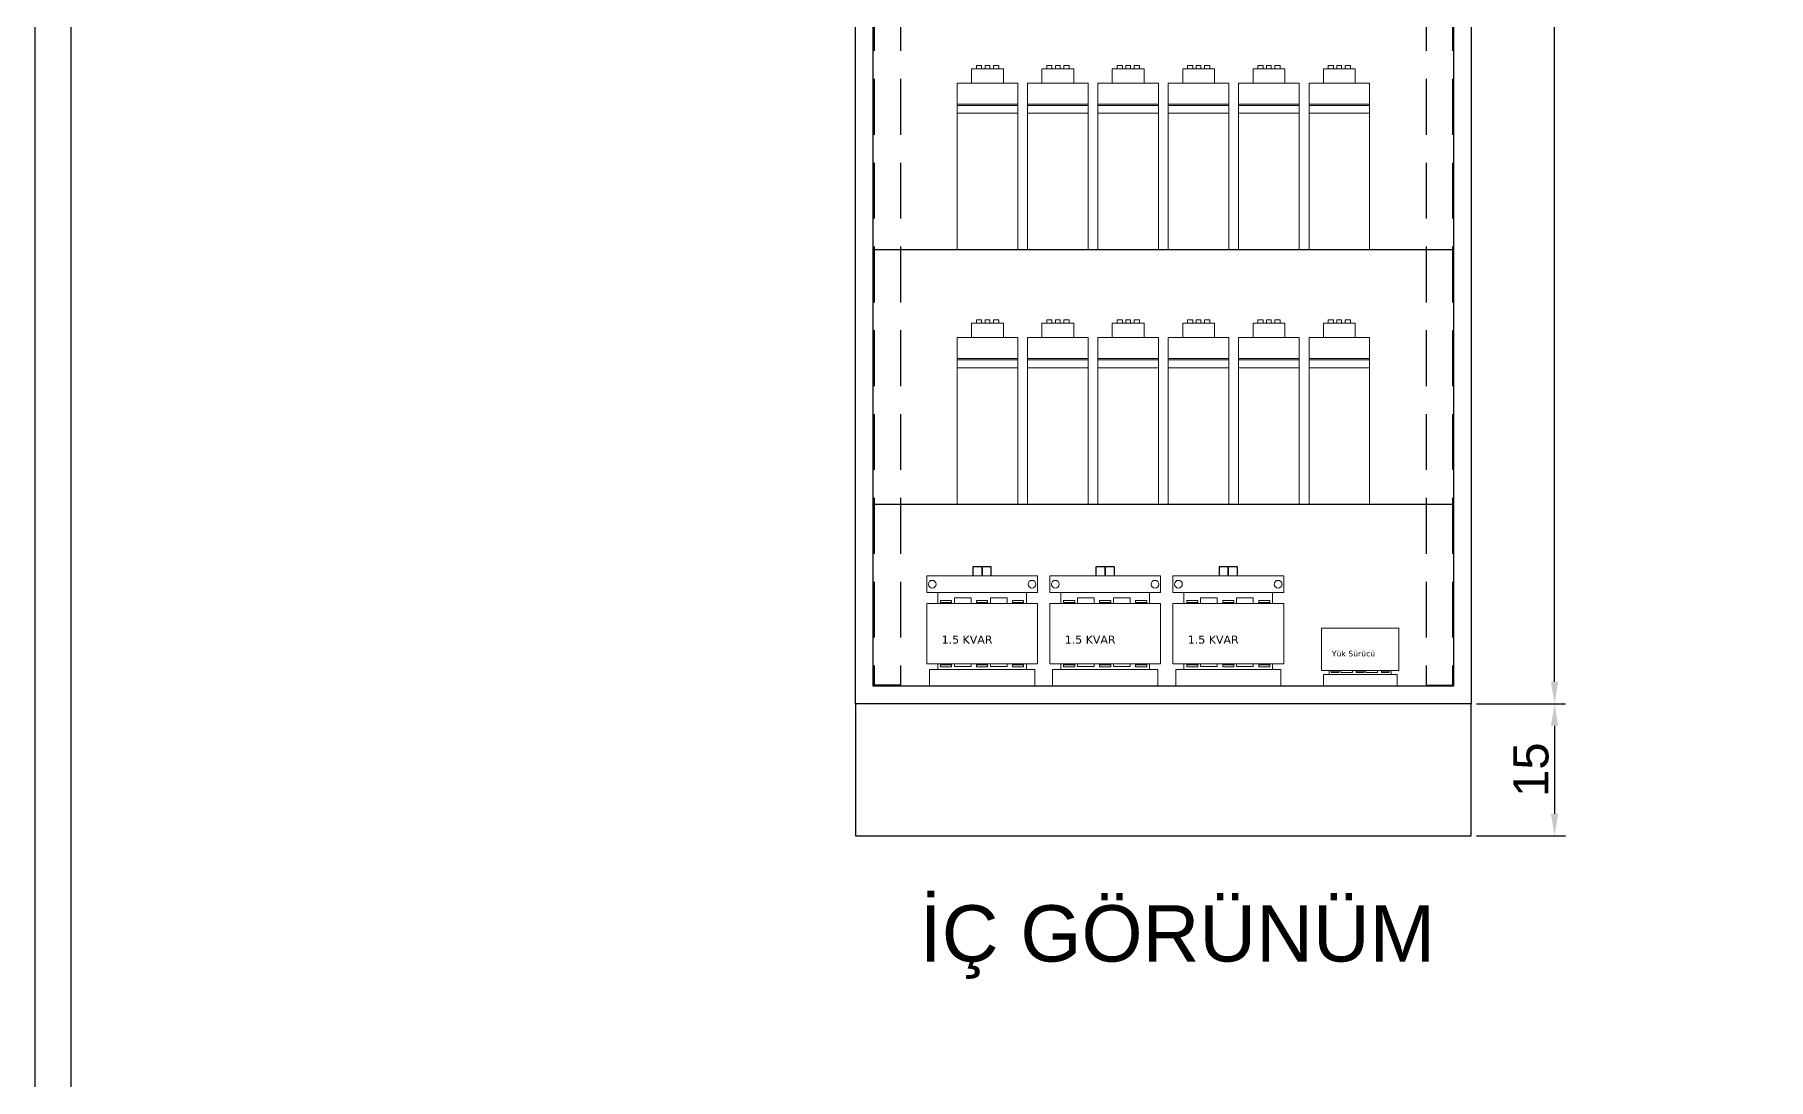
# Model space of a CAD drawing. Header units: millimetres. Extents: x 2046 to 14753, y 2361 to 29276.
# Drawn here: x 9972.7 to 10169.8, y 3519.9 to 3638.7 of the extents above; entities that cross this region are included whole.
import ezdxf

# ---------------------------------------------------------------- set-up
doc = ezdxf.new("R2010")
doc.units = ezdxf.units.MM
for name, pattern in [('ACAD_ISO02W100', [15, 12, -3]), ('DASHED2', [9.525, 6.35, -3.175]), ('DOT', [6.35, 0, -6.35])]:
    doc.linetypes.add(name, pattern=pattern)
for name, color, linetype in [('ANTET', 7, 'Continuous'), ('HAT', 3, 'Continuous'), ('Layer 1', 7, 'Continuous'), ('PLOTRAHMEN', 1, 'Continuous')]:
    doc.layers.add(name, color=color, linetype=linetype)
doc.styles.add('celalettin', font='verdana.ttf', dxfattribs={"height": 10})
doc.styles.get("Standard").update_dxf_attribs({"font": 'arial.ttf'})
doc.dimstyles.new('ISO-25', dxfattribs={"dimtxt": 2.5, "dimasz": 2.5, "dimexe": 1.25, "dimexo": 0.625, "dimtad": 1, "dimtxsty": 'Standard', "dimcen": 2.5, "dimadec": 0, "dimazin": 0, "dimtfac": 1, "dimtmove": 0, "dimatfit": 3, "dimfxl": 1, "dimarcsym": 0})

# ---------------------------------------------------------------- blocks, each defined once
blk = doc.blocks.new('*D246')
at = {"layer": 'Defpoints', "color": 0, "transparency": 16777216}
for p in [(10136.03, 3742.63), (10145.52, 3742.63), (10136.03, 3562.63)]:
    blk.add_point(p, dxfattribs=at)
at = {"layer": 'HAT', "color": 0, "lineweight": -2, "transparency": 16777216}
for p, q in [((10136.65, 3742.63), (10146.77, 3742.63)), ((10145.52, 3565.13), (10145.52, 3740.13)), ((10136.65, 3562.63), (10146.77, 3562.63))]:
    blk.add_line(p, q, dxfattribs=at)
at = {"layer": 'HAT', "color": 0, "transparency": 16777216}
for points in [[(10145.1, 3740.13), (10145.93, 3740.13), (10145.52, 3742.63)], [(10145.1, 3565.13), (10145.93, 3565.13), (10145.52, 3562.63)]]:
    blk.add_solid(points, dxfattribs=at)
at = {"layer": 'HAT', "transparency": 16777216, "insert": (10142.85, 3652.63), "char_height": 4, "attachment_point": 5, "rotation": 90, "bg_fill": 3, "box_fill_scale": 1.1, "bg_fill_color": 256, "bg_fill_true_color": 13158600, "bg_fill_transparency": 0}
blk.add_mtext('180', dxfattribs=at)
blk = doc.blocks.new('*D247')
at = {"layer": 'Defpoints', "color": 0, "transparency": 16777216}
for p in [(10136.03, 3562.63), (10136.03, 3547.63), (10145.52, 3547.63)]:
    blk.add_point(p, dxfattribs=at)
at = {"layer": 'HAT', "color": 0, "lineweight": -2, "transparency": 16777216}
for p, q in [((10136.65, 3562.63), (10146.77, 3562.63)), ((10145.52, 3560.13), (10145.52, 3550.13)), ((10136.65, 3547.63), (10146.77, 3547.63))]:
    blk.add_line(p, q, dxfattribs=at)
at = {"layer": 'HAT', "color": 0, "transparency": 16777216}
for points in [[(10145.1, 3560.13), (10145.93, 3560.13), (10145.52, 3562.63)], [(10145.1, 3550.13), (10145.93, 3550.13), (10145.52, 3547.63)]]:
    blk.add_solid(points, dxfattribs=at)
at = {"layer": 'HAT', "transparency": 16777216, "insert": (10142.85, 3555.13), "char_height": 4, "attachment_point": 5, "rotation": 90, "bg_fill": 3, "box_fill_scale": 1.1, "bg_fill_color": 256, "bg_fill_true_color": 13158600, "bg_fill_transparency": 0}
blk.add_mtext('15', dxfattribs=at)

msp = doc.modelspace()

# ---------------------------------------------------------------- linework, layer by layer
at = {"color": 252, "linetype": 'DASHED2', "true_color": 0x939598}
for p, q in [((10068.126, 3700.328), (10068.126, 3564.729)), ((10071.126, 3700.328), (10071.126, 3564.729)), ((10130.926, 3700.328), (10130.926, 3564.729)), ((10133.926, 3700.328), (10133.926, 3564.729)), ((10071.126, 3564.729), (10068.126, 3564.729)), ((10130.926, 3564.729), (10133.926, 3564.729))]:
    msp.add_line(p, q, dxfattribs=at)
at = {"layer": 'ANTET', "color": 8, "lineweight": 9}
for p, q in [((10086.71, 3577.159), (10074.11, 3577.159)), ((10074.11, 3577.159), (10074.11, 3575.269)), ((10086.71, 3577.159), (10086.71, 3575.269)), ((10100.71, 3577.159), (10088.11, 3577.159)), ((10088.11, 3577.159), (10088.11, 3575.269)), ((10100.71, 3577.159), (10100.71, 3575.269)), ((10114.71, 3577.159), (10102.11, 3577.159)), ((10102.11, 3577.159), (10102.11, 3575.269)), ((10114.71, 3577.159), (10114.71, 3575.269)), ((10086.71, 3575.269), (10074.11, 3575.269)), ((10075.37, 3575.269), (10075.37, 3574.029)), ((10085.45, 3575.269), (10085.45, 3574.029)), ((10100.71, 3575.269), (10088.11, 3575.269)), ((10089.37, 3575.269), (10089.37, 3574.029)), ((10099.45, 3575.269), (10099.45, 3574.029)), ((10114.71, 3575.269), (10102.11, 3575.269)), ((10103.37, 3575.269), (10103.37, 3574.029)), ((10113.45, 3575.269), (10113.45, 3574.029)), ((10076, 3574.029), (10074.11, 3574.029)), ((10074.11, 3574.029), (10074.11, 3567.169)), ((10076.944, 3574.374), (10075.684, 3574.374)), ((10075.684, 3574.374), (10075.684, 3574.029)), ((10076.944, 3574.142), (10075.684, 3574.142)), ((10078.52, 3574.029), (10076, 3574.029)), ((10076.944, 3574.374), (10076.944, 3574.029)), ((10077.26, 3574.029), (10077.26, 3574.659)), ((10079.15, 3574.659), (10077.26, 3574.659)), ((10080.095, 3574.029), (10078.52, 3574.029)), ((10079.15, 3574.029), (10079.15, 3574.659)), ((10081.039, 3574.374), (10079.779, 3574.374)), ((10079.779, 3574.374), (10079.779, 3574.029)), ((10081.039, 3574.142), (10079.779, 3574.142)), ((10082.615, 3574.029), (10080.095, 3574.029)), ((10081.039, 3574.374), (10081.039, 3574.029)), ((10081.355, 3574.029), (10081.355, 3574.659)), ((10083.245, 3574.659), (10081.355, 3574.659)), ((10084.19, 3574.029), (10082.615, 3574.029)), ((10083.245, 3574.029), (10083.245, 3574.659)), ((10085.134, 3574.374), (10083.874, 3574.374)), ((10083.874, 3574.374), (10083.874, 3574.029)), ((10085.134, 3574.142), (10083.874, 3574.142)), ((10086.71, 3574.029), (10084.19, 3574.029)), ((10085.134, 3574.374), (10085.134, 3574.029)), ((10086.71, 3567.169), (10086.71, 3574.029)), ((10090, 3574.029), (10088.11, 3574.029)), ((10088.11, 3574.029), (10088.11, 3567.169)), ((10090.944, 3574.374), (10089.684, 3574.374)), ((10089.684, 3574.374), (10089.684, 3574.029)), ((10090.944, 3574.142), (10089.684, 3574.142)), ((10092.52, 3574.029), (10090, 3574.029)), ((10090.944, 3574.374), (10090.944, 3574.029)), ((10091.26, 3574.029), (10091.26, 3574.659)), ((10093.15, 3574.659), (10091.26, 3574.659)), ((10094.095, 3574.029), (10092.52, 3574.029)), ((10093.15, 3574.029), (10093.15, 3574.659)), ((10095.039, 3574.374), (10093.779, 3574.374)), ((10093.779, 3574.374), (10093.779, 3574.029)), ((10095.039, 3574.142), (10093.779, 3574.142)), ((10096.615, 3574.029), (10094.095, 3574.029)), ((10095.039, 3574.374), (10095.039, 3574.029)), ((10095.355, 3574.029), (10095.355, 3574.659)), ((10097.245, 3574.659), (10095.355, 3574.659)), ((10098.19, 3574.029), (10096.615, 3574.029)), ((10097.245, 3574.029), (10097.245, 3574.659)), ((10099.134, 3574.374), (10097.874, 3574.374)), ((10097.874, 3574.374), (10097.874, 3574.029)), ((10099.134, 3574.142), (10097.874, 3574.142)), ((10100.71, 3574.029), (10098.19, 3574.029)), ((10099.134, 3574.374), (10099.134, 3574.029)), ((10100.71, 3567.169), (10100.71, 3574.029)), ((10104, 3574.029), (10102.11, 3574.029)), ((10102.11, 3574.029), (10102.11, 3567.169)), ((10104.944, 3574.374), (10103.684, 3574.374)), ((10103.684, 3574.374), (10103.684, 3574.029)), ((10104.944, 3574.142), (10103.684, 3574.142)), ((10106.52, 3574.029), (10104, 3574.029)), ((10104.944, 3574.374), (10104.944, 3574.029)), ((10105.26, 3574.029), (10105.26, 3574.659)), ((10107.15, 3574.659), (10105.26, 3574.659)), ((10108.095, 3574.029), (10106.52, 3574.029)), ((10107.15, 3574.029), (10107.15, 3574.659)), ((10109.039, 3574.374), (10107.779, 3574.374)), ((10107.779, 3574.374), (10107.779, 3574.029)), ((10109.039, 3574.142), (10107.779, 3574.142)), ((10110.615, 3574.029), (10108.095, 3574.029)), ((10109.039, 3574.374), (10109.039, 3574.029)), ((10109.355, 3574.029), (10109.355, 3574.659)), ((10111.245, 3574.659), (10109.355, 3574.659)), ((10112.19, 3574.029), (10110.615, 3574.029)), ((10111.245, 3574.029), (10111.245, 3574.659)), ((10113.134, 3574.374), (10111.874, 3574.374)), ((10111.874, 3574.374), (10111.874, 3574.029)), ((10113.134, 3574.142), (10111.874, 3574.142)), ((10114.71, 3574.029), (10112.19, 3574.029)), ((10113.134, 3574.374), (10113.134, 3574.029)), ((10114.71, 3567.169), (10114.71, 3574.029)), ((10127.82, 3571.209), (10119, 3571.209)), ((10119, 3571.209), (10119, 3566.407)), ((10127.82, 3566.407), (10127.82, 3571.209)), ((10074.11, 3567.169), (10078.205, 3567.169)), ((10075.37, 3567.169), (10075.37, 3566.519)), ((10075.685, 3566.825), (10075.685, 3567.169)), ((10075.685, 3567.057), (10076.945, 3567.057)), ((10076.945, 3566.825), (10076.945, 3567.169)), ((10077.26, 3567.169), (10077.26, 3566.854)), ((10079.15, 3566.854), (10077.26, 3566.854)), ((10078.205, 3567.169), (10082.3, 3567.169)), ((10079.15, 3567.169), (10079.15, 3566.854)), ((10079.78, 3566.825), (10079.78, 3567.169)), ((10079.78, 3567.057), (10081.04, 3567.057)), ((10081.04, 3566.825), (10081.04, 3567.169)), ((10081.355, 3567.169), (10081.355, 3566.854)), ((10083.245, 3566.854), (10081.355, 3566.854)), ((10082.3, 3567.169), (10086.71, 3567.169)), ((10083.245, 3567.169), (10083.245, 3566.854)), ((10083.875, 3566.825), (10083.875, 3567.169)), ((10083.875, 3567.057), (10085.135, 3567.057)), ((10085.135, 3566.825), (10085.135, 3567.169)), ((10085.45, 3567.169), (10085.45, 3566.519)), ((10088.11, 3567.169), (10092.205, 3567.169)), ((10089.37, 3567.169), (10089.37, 3566.519)), ((10089.685, 3566.825), (10089.685, 3567.169)), ((10089.685, 3567.057), (10090.945, 3567.057)), ((10090.945, 3566.825), (10090.945, 3567.169)), ((10091.26, 3567.169), (10091.26, 3566.854)), ((10093.15, 3566.854), (10091.26, 3566.854)), ((10092.205, 3567.169), (10096.3, 3567.169)), ((10093.15, 3567.169), (10093.15, 3566.854)), ((10093.78, 3566.825), (10093.78, 3567.169)), ((10093.78, 3567.057), (10095.04, 3567.057)), ((10095.04, 3566.825), (10095.04, 3567.169)), ((10095.355, 3567.169), (10095.355, 3566.854)), ((10097.245, 3566.854), (10095.355, 3566.854)), ((10096.3, 3567.169), (10100.71, 3567.169)), ((10097.245, 3567.169), (10097.245, 3566.854)), ((10097.875, 3566.825), (10097.875, 3567.169)), ((10097.875, 3567.057), (10099.135, 3567.057)), ((10099.135, 3566.825), (10099.135, 3567.169)), ((10099.45, 3567.169), (10099.45, 3566.519)), ((10102.11, 3567.169), (10106.205, 3567.169)), ((10103.37, 3567.169), (10103.37, 3566.519)), ((10103.685, 3566.825), (10103.685, 3567.169)), ((10103.685, 3567.057), (10104.945, 3567.057)), ((10104.945, 3566.825), (10104.945, 3567.169)), ((10105.26, 3567.169), (10105.26, 3566.854)), ((10107.15, 3566.854), (10105.26, 3566.854)), ((10106.205, 3567.169), (10110.3, 3567.169)), ((10107.15, 3567.169), (10107.15, 3566.854)), ((10107.78, 3566.825), (10107.78, 3567.169)), ((10107.78, 3567.057), (10109.04, 3567.057)), ((10109.04, 3566.825), (10109.04, 3567.169)), ((10109.355, 3567.169), (10109.355, 3566.854)), ((10111.245, 3566.854), (10109.355, 3566.854)), ((10110.3, 3567.169), (10114.71, 3567.169)), ((10111.245, 3567.169), (10111.245, 3566.854)), ((10111.875, 3566.825), (10111.875, 3567.169)), ((10111.875, 3567.057), (10113.135, 3567.057)), ((10113.135, 3566.825), (10113.135, 3567.169)), ((10113.45, 3567.169), (10113.45, 3566.519)), ((10074.425, 3566.519), (10086.395, 3566.519)), ((10074.425, 3566.519), (10074.425, 3564.629)), ((10075.685, 3566.825), (10076.945, 3566.825)), ((10079.78, 3566.825), (10081.04, 3566.825)), ((10083.875, 3566.825), (10085.135, 3566.825)), ((10086.395, 3566.519), (10086.395, 3564.629)), ((10088.425, 3566.519), (10100.395, 3566.519)), ((10088.425, 3566.519), (10088.425, 3564.629)), ((10089.685, 3566.825), (10090.945, 3566.825)), ((10093.78, 3566.825), (10095.04, 3566.825)), ((10097.875, 3566.825), (10099.135, 3566.825)), ((10100.395, 3566.519), (10100.395, 3564.629)), ((10102.425, 3566.519), (10114.395, 3566.519)), ((10102.425, 3566.519), (10102.425, 3564.629)), ((10103.685, 3566.825), (10104.945, 3566.825)), ((10107.78, 3566.825), (10109.04, 3566.825)), ((10111.875, 3566.825), (10113.135, 3566.825)), ((10114.395, 3566.519), (10114.395, 3564.629)), ((10119, 3566.407), (10121.866, 3566.407)), ((10119.22, 3565.952), (10127.599, 3565.952)), ((10119.22, 3565.952), (10119.22, 3564.629)), ((10119.882, 3566.407), (10119.882, 3565.952)), ((10120.102, 3566.166), (10120.102, 3566.407)), ((10120.102, 3566.328), (10120.984, 3566.328)), ((10120.102, 3566.166), (10120.984, 3566.166)), ((10120.984, 3566.166), (10120.984, 3566.407)), ((10121.205, 3566.407), (10121.205, 3566.187)), ((10122.528, 3566.187), (10121.205, 3566.187)), ((10121.866, 3566.407), (10124.733, 3566.407)), ((10122.528, 3566.407), (10122.528, 3566.187)), ((10122.969, 3566.166), (10122.969, 3566.407)), ((10122.969, 3566.328), (10123.851, 3566.328)), ((10122.969, 3566.166), (10123.851, 3566.166)), ((10123.851, 3566.166), (10123.851, 3566.407)), ((10124.071, 3566.407), (10124.071, 3566.187)), ((10125.394, 3566.187), (10124.071, 3566.187)), ((10124.733, 3566.407), (10127.82, 3566.407)), ((10125.394, 3566.407), (10125.394, 3566.187)), ((10125.835, 3566.166), (10125.835, 3566.407)), ((10125.835, 3566.328), (10126.717, 3566.328)), ((10125.835, 3566.166), (10126.717, 3566.166)), ((10126.717, 3566.166), (10126.717, 3566.407)), ((10126.938, 3566.407), (10126.938, 3565.952)), ((10127.599, 3565.952), (10127.599, 3564.629)), ((10074.425, 3564.629), (10086.395, 3564.629)), ((10088.425, 3564.629), (10100.395, 3564.629)), ((10102.425, 3564.629), (10114.395, 3564.629)), ((10119.22, 3564.629), (10127.599, 3564.629))]:
    msp.add_line(p, q, dxfattribs=at)
at = {"layer": 'ANTET', "color": 8}
for p, q in [((10080.41, 3578.209), (10079.36, 3578.209)), ((10079.36, 3578.209), (10079.36, 3577.159)), ((10080.41, 3577.159), (10080.41, 3578.209)), ((10081.46, 3578.209), (10080.41, 3578.209)), ((10080.41, 3578.209), (10080.41, 3577.159)), ((10081.46, 3577.159), (10081.46, 3578.209)), ((10094.41, 3578.209), (10093.36, 3578.209)), ((10093.36, 3578.209), (10093.36, 3577.159)), ((10094.41, 3577.159), (10094.41, 3578.209)), ((10095.46, 3578.209), (10094.41, 3578.209)), ((10094.41, 3578.209), (10094.41, 3577.159)), ((10095.46, 3577.159), (10095.46, 3578.209)), ((10108.41, 3578.209), (10107.36, 3578.209)), ((10107.36, 3578.209), (10107.36, 3577.159)), ((10108.41, 3577.159), (10108.41, 3578.209)), ((10109.46, 3578.209), (10108.41, 3578.209)), ((10108.41, 3578.209), (10108.41, 3577.159)), ((10109.46, 3577.159), (10109.46, 3578.209))]:
    msp.add_line(p, q, dxfattribs=at)
at = {"layer": 'ANTET', "color": 8, "lineweight": 9}
for centre in [(10074.74, 3576.214), (10086.08, 3576.214), (10088.74, 3576.214), (10100.08, 3576.214), (10102.74, 3576.214), (10114.08, 3576.214)]:
    msp.add_circle(centre, 0.441, dxfattribs=at)
at = {"layer": 'HAT', "color": 1}
for p, q in [((10068.026, 3614.257), (10134.026, 3614.257)), ((10068.026, 3585.329), (10134.026, 3585.329))]:
    msp.add_line(p, q, dxfattribs=at)
for points in [[(10066.026, 3742.629), (10136.026, 3742.629), (10136.026, 3562.629), (10066.026, 3562.629)], [(10068.026, 3740.629), (10134.026, 3740.629), (10134.026, 3564.629), (10068.026, 3564.629)]]:
    msp.add_lwpolyline(points, close=True, dxfattribs=at)
at = {"layer": 'Layer 1', "color": 7, "linetype": 'ACAD_ISO02W100', "lineweight": 9, "ltscale": 200}
for p, q in [((10077.589, 3630.794), (10084.466, 3630.794)), ((10077.589, 3630.642), (10084.466, 3630.642)), ((10085.589, 3630.794), (10092.466, 3630.794)), ((10085.589, 3630.642), (10092.466, 3630.642)), ((10093.589, 3630.794), (10100.466, 3630.794)), ((10093.589, 3630.642), (10100.466, 3630.642)), ((10101.589, 3630.794), (10108.466, 3630.794)), ((10101.589, 3630.642), (10108.466, 3630.642)), ((10109.589, 3630.794), (10116.466, 3630.794)), ((10109.589, 3630.642), (10116.466, 3630.642)), ((10117.589, 3630.794), (10124.466, 3630.794)), ((10117.589, 3630.642), (10124.466, 3630.642)), ((10077.589, 3629.754), (10084.466, 3629.754)), ((10085.589, 3629.754), (10092.466, 3629.754)), ((10093.589, 3629.754), (10100.466, 3629.754)), ((10101.589, 3629.754), (10108.466, 3629.754)), ((10109.589, 3629.754), (10116.466, 3629.754)), ((10117.589, 3629.754), (10124.466, 3629.754)), ((10077.589, 3601.867), (10084.466, 3601.867)), ((10077.589, 3601.714), (10084.466, 3601.714)), ((10077.589, 3600.827), (10084.466, 3600.827)), ((10085.589, 3601.867), (10092.466, 3601.867)), ((10085.589, 3601.714), (10092.466, 3601.714)), ((10085.589, 3600.827), (10092.466, 3600.827)), ((10093.589, 3601.867), (10100.466, 3601.867)), ((10093.589, 3601.714), (10100.466, 3601.714)), ((10093.589, 3600.827), (10100.466, 3600.827)), ((10101.589, 3601.867), (10108.466, 3601.867)), ((10101.589, 3601.714), (10108.466, 3601.714)), ((10101.589, 3600.827), (10108.466, 3600.827)), ((10109.589, 3601.867), (10116.466, 3601.867)), ((10109.589, 3601.714), (10116.466, 3601.714)), ((10109.589, 3600.827), (10116.466, 3600.827)), ((10117.589, 3601.867), (10124.466, 3601.867)), ((10117.589, 3601.714), (10124.466, 3601.714)), ((10117.589, 3600.827), (10124.466, 3600.827))]:
    msp.add_line(p, q, dxfattribs=at)
for points in [[(10079.221, 3633.184), (10082.834, 3633.184), (10082.834, 3634.814), (10079.221, 3634.814)], [(10079.759, 3634.814), (10080.359, 3634.814), (10080.359, 3635.183), (10079.759, 3635.183)], [(10080.755, 3634.814), (10081.3, 3634.814), (10081.3, 3635.183), (10080.755, 3635.183)], [(10082.296, 3634.814), (10081.696, 3634.814), (10081.696, 3635.183), (10082.296, 3635.183)], [(10087.221, 3633.184), (10090.834, 3633.184), (10090.834, 3634.814), (10087.221, 3634.814)], [(10087.759, 3634.814), (10088.359, 3634.814), (10088.359, 3635.183), (10087.759, 3635.183)], [(10088.755, 3634.814), (10089.3, 3634.814), (10089.3, 3635.183), (10088.755, 3635.183)], [(10090.296, 3634.814), (10089.696, 3634.814), (10089.696, 3635.183), (10090.296, 3635.183)], [(10095.221, 3633.184), (10098.834, 3633.184), (10098.834, 3634.814), (10095.221, 3634.814)], [(10095.759, 3634.814), (10096.359, 3634.814), (10096.359, 3635.183), (10095.759, 3635.183)], [(10096.755, 3634.814), (10097.3, 3634.814), (10097.3, 3635.183), (10096.755, 3635.183)], [(10098.296, 3634.814), (10097.696, 3634.814), (10097.696, 3635.183), (10098.296, 3635.183)], [(10103.221, 3633.184), (10106.834, 3633.184), (10106.834, 3634.814), (10103.221, 3634.814)], [(10103.759, 3634.814), (10104.359, 3634.814), (10104.359, 3635.183), (10103.759, 3635.183)], [(10104.755, 3634.814), (10105.3, 3634.814), (10105.3, 3635.183), (10104.755, 3635.183)], [(10106.296, 3634.814), (10105.696, 3634.814), (10105.696, 3635.183), (10106.296, 3635.183)], [(10111.221, 3633.184), (10114.834, 3633.184), (10114.834, 3634.814), (10111.221, 3634.814)], [(10111.759, 3634.814), (10112.359, 3634.814), (10112.359, 3635.183), (10111.759, 3635.183)], [(10112.755, 3634.814), (10113.3, 3634.814), (10113.3, 3635.183), (10112.755, 3635.183)], [(10114.296, 3634.814), (10113.696, 3634.814), (10113.696, 3635.183), (10114.296, 3635.183)], [(10119.221, 3633.184), (10122.834, 3633.184), (10122.834, 3634.814), (10119.221, 3634.814)], [(10119.759, 3634.814), (10120.359, 3634.814), (10120.359, 3635.183), (10119.759, 3635.183)], [(10120.755, 3634.814), (10121.3, 3634.814), (10121.3, 3635.183), (10120.755, 3635.183)], [(10122.296, 3634.814), (10121.696, 3634.814), (10121.696, 3635.183), (10122.296, 3635.183)], [(10077.589, 3614.257), (10084.466, 3614.257), (10084.466, 3633.184), (10077.589, 3633.184)], [(10085.589, 3614.257), (10092.466, 3614.257), (10092.466, 3633.184), (10085.589, 3633.184)], [(10093.589, 3614.257), (10100.466, 3614.257), (10100.466, 3633.184), (10093.589, 3633.184)], [(10101.589, 3614.257), (10108.466, 3614.257), (10108.466, 3633.184), (10101.589, 3633.184)], [(10109.589, 3614.257), (10116.466, 3614.257), (10116.466, 3633.184), (10109.589, 3633.184)], [(10117.589, 3614.257), (10124.466, 3614.257), (10124.466, 3633.184), (10117.589, 3633.184)], [(10079.221, 3604.257), (10082.834, 3604.257), (10082.834, 3605.887), (10079.221, 3605.887)], [(10079.759, 3605.887), (10080.359, 3605.887), (10080.359, 3606.256), (10079.759, 3606.256)], [(10080.755, 3605.887), (10081.3, 3605.887), (10081.3, 3606.256), (10080.755, 3606.256)], [(10082.296, 3605.887), (10081.696, 3605.887), (10081.696, 3606.256), (10082.296, 3606.256)], [(10087.221, 3604.257), (10090.834, 3604.257), (10090.834, 3605.887), (10087.221, 3605.887)], [(10087.759, 3605.887), (10088.359, 3605.887), (10088.359, 3606.256), (10087.759, 3606.256)], [(10088.755, 3605.887), (10089.3, 3605.887), (10089.3, 3606.256), (10088.755, 3606.256)], [(10090.296, 3605.887), (10089.696, 3605.887), (10089.696, 3606.256), (10090.296, 3606.256)], [(10095.221, 3604.257), (10098.834, 3604.257), (10098.834, 3605.887), (10095.221, 3605.887)], [(10095.759, 3605.887), (10096.359, 3605.887), (10096.359, 3606.256), (10095.759, 3606.256)], [(10096.755, 3605.887), (10097.3, 3605.887), (10097.3, 3606.256), (10096.755, 3606.256)], [(10098.296, 3605.887), (10097.696, 3605.887), (10097.696, 3606.256), (10098.296, 3606.256)], [(10103.221, 3604.257), (10106.834, 3604.257), (10106.834, 3605.887), (10103.221, 3605.887)], [(10103.759, 3605.887), (10104.359, 3605.887), (10104.359, 3606.256), (10103.759, 3606.256)], [(10104.755, 3605.887), (10105.3, 3605.887), (10105.3, 3606.256), (10104.755, 3606.256)], [(10106.296, 3605.887), (10105.696, 3605.887), (10105.696, 3606.256), (10106.296, 3606.256)], [(10111.221, 3604.257), (10114.834, 3604.257), (10114.834, 3605.887), (10111.221, 3605.887)], [(10111.759, 3605.887), (10112.359, 3605.887), (10112.359, 3606.256), (10111.759, 3606.256)], [(10112.755, 3605.887), (10113.3, 3605.887), (10113.3, 3606.256), (10112.755, 3606.256)], [(10114.296, 3605.887), (10113.696, 3605.887), (10113.696, 3606.256), (10114.296, 3606.256)], [(10119.221, 3604.257), (10122.834, 3604.257), (10122.834, 3605.887), (10119.221, 3605.887)], [(10119.759, 3605.887), (10120.359, 3605.887), (10120.359, 3606.256), (10119.759, 3606.256)], [(10120.755, 3605.887), (10121.3, 3605.887), (10121.3, 3606.256), (10120.755, 3606.256)], [(10122.296, 3605.887), (10121.696, 3605.887), (10121.696, 3606.256), (10122.296, 3606.256)], [(10077.589, 3585.329), (10084.466, 3585.329), (10084.466, 3604.257), (10077.589, 3604.257)], [(10085.589, 3585.329), (10092.466, 3585.329), (10092.466, 3604.257), (10085.589, 3604.257)], [(10093.589, 3585.329), (10100.466, 3585.329), (10100.466, 3604.257), (10093.589, 3604.257)], [(10101.589, 3585.329), (10108.466, 3585.329), (10108.466, 3604.257), (10101.589, 3604.257)], [(10109.589, 3585.329), (10116.466, 3585.329), (10116.466, 3604.257), (10109.589, 3604.257)], [(10117.589, 3585.329), (10124.466, 3585.329), (10124.466, 3604.257), (10117.589, 3604.257)]]:
    msp.add_lwpolyline(points, close=True, dxfattribs=at)

# ---------------------------------------------------------------- texts
at = {"layer": 'ANTET', "color": 30, "lineweight": 9, "attachment_point": 1, "style": 'celalettin'}
for s, insert, char_height, width in [('1.5 KVAR', (10075.808, 3570.377), 0.91, 22.03003), ('1.5 KVAR', (10089.808, 3570.377), 0.91, 22.03003), ('1.5 KVAR', (10103.808, 3570.377), 0.91, 22.03003), ('Yük Sürücü', (10120.189, 3568.652), 0.637, 15.42102)]:
    msp.add_mtext(s, dxfattribs=dict(at, insert=insert, char_height=char_height, width=width))
at = {"layer": 'PLOTRAHMEN', "linetype": 'DOT', "insert": (10073.336, 3539.726), "char_height": 6.4, "attachment_point": 1}
msp.add_mtext_dynamic_manual_height_columns('İÇ GÖRÜNÜM', width=93.5237, gutter_width=10, heights=[0], dxfattribs=at)

# ---------------------------------------------------------------- next in the draw order: dimensions: what is measured, and where the dimension line sits
at = {"layer": 'HAT', "color": 4}
dim = msp.add_linear_dim(base=(10145.517, 3742.629), p1=(10136.026, 3562.629), p2=(10136.026, 3742.629), angle=90, dimstyle='ISO-25', override={"dimtxt": 4, "dimcen": -2.5, "dimclrt": 256, "dimtfill": 1}, dxfattribs=at)
dim.commit()
dim.dimension.update_dxf_attribs({"geometry": '*D246', "text_midpoint": (10142.849, 3652.629)})

# ---------------------------------------------------------------- next in the draw order: linework, layer by layer
at = {"layer": 'HAT', "color": 1}
msp.add_lwpolyline([(10066.026, 3562.629), (10066.026, 3547.629), (10136.026, 3547.629), (10136.026, 3562.629)], dxfattribs=at)

# ---------------------------------------------------------------- next in the draw order: dimensions: what is measured, and where the dimension line sits
at = {"layer": 'HAT', "color": 4}
dim = msp.add_linear_dim(base=(10145.517, 3547.629), p1=(10136.026, 3562.629), p2=(10136.026, 3547.629), angle=90, dimstyle='ISO-25', override={"dimtxt": 4, "dimcen": -2.5, "dimclrt": 256, "dimtfill": 1}, dxfattribs=at)
dim.commit()
dim.dimension.update_dxf_attribs({"geometry": '*D247', "text_midpoint": (10142.849, 3555.129)})

# ---------------------------------------------------------------- next in the draw order: linework, layer by layer
for points in [[(10453.675, 3222.049), (10453.675, 3768.493), (9972.658, 3768.493), (9972.658, 3222.049), (10453.675, 3222.049)], [(10449.544, 3226.18), (10449.544, 3764.362), (9976.789, 3764.362), (9976.789, 3226.18)]]:
    msp.add_lwpolyline(points)

doc.saveas('drawing.dxf')
